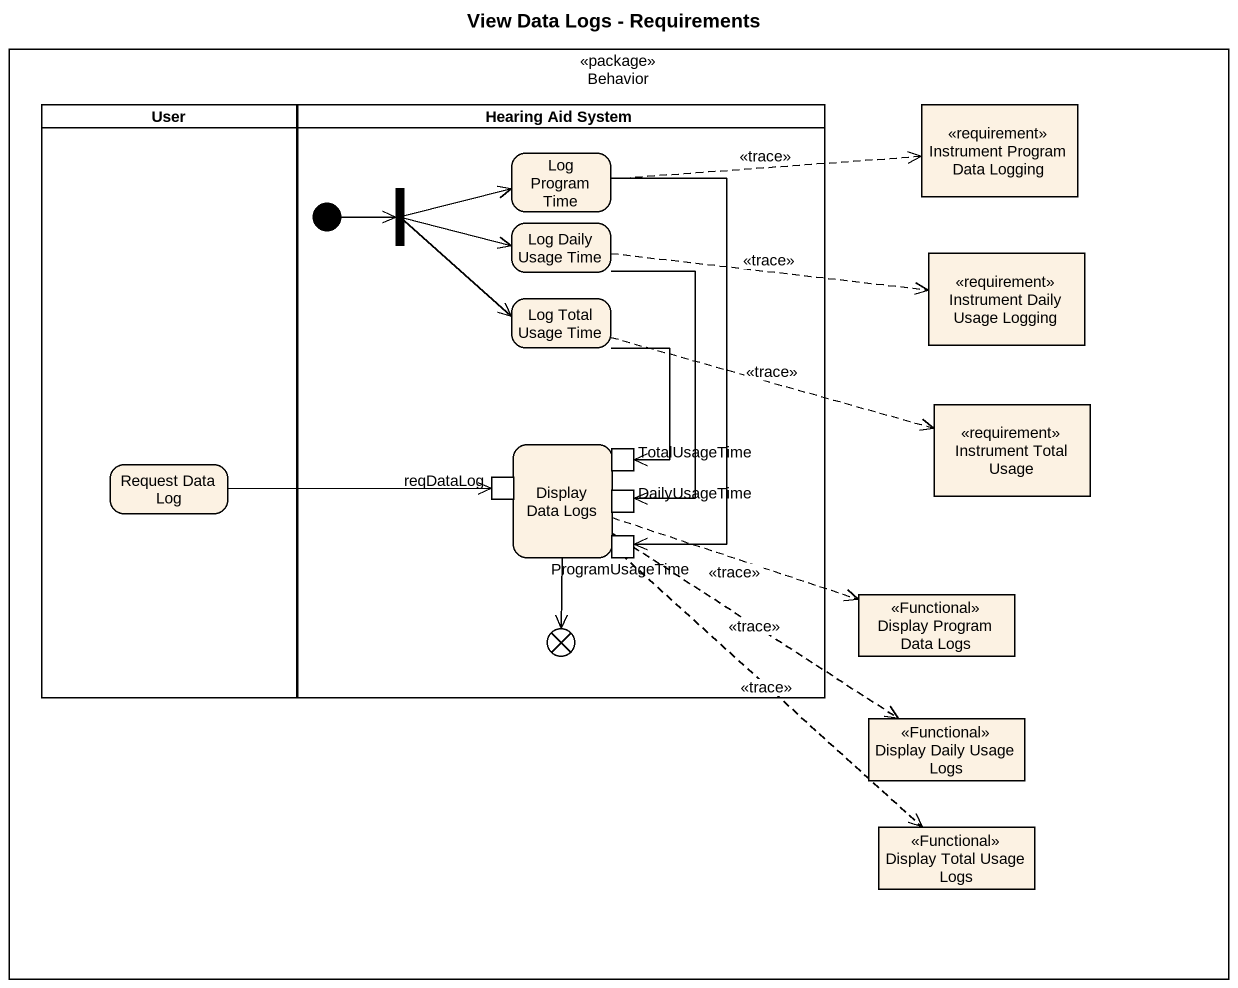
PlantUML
@startuml
title View Data Logs - Requirements
hide empty description
state Behavior <<package>> {
  state User <<partition>> {
    state "Request Data Log" as Request_Data_Log
  }
  state "Hearing Aid System" as Hearing_Aid_System <<partition>> {
    state fork1 <<fork>>
    state "Log Program Time" as Log_Program_Time
    state "Log Daily Usage Time" as Log_Daily_Usage_Time
    state "Log Total Usage Time" as Log_Total_Usage_Time
    state "Display Data Logs" as Display_Data_Logs {
      state TotalUsageTime <<inputPin>>
      state reqDataLog <<inputPin>>
      state DailyUsageTime <<inputPin>>
      state ProgramUsageTime <<inputPin>>
    }
    state flowfinal1 <<end>>
    [*] -right-> fork1
  }
  state "Instrument Program Data Logging" as Instrument_Program_Data <<requirement>>
  state "Instrument Daily Usage Logging" as Instrument_Daily_Usage <<requirement>>
  state "Instrument Total Usage" as Instrument_Total_Usage <<requirement>>
  state "Display Program Data Logs" as Display_Program_Data_Logs <<Functional>>
  state "Display Daily Usage Logs" as Display_Daily_Usage_Logs <<Functional>>
  state "Display Total Usage Logs" as Display_Total_Usage_Logs <<Functional>>
}
fork1 -right-> Log_Program_Time
fork1 -right-> Log_Daily_Usage_Time
fork1 --> Log_Total_Usage_Time
Log_Program_Time -right[dashed]-> Instrument_Program_Data : <<trace>>
Log_Program_Time --> ProgramUsageTime
Log_Daily_Usage_Time -right[dashed]-> Instrument_Daily_Usage : <<trace>>
Log_Daily_Usage_Time --> DailyUsageTime
Log_Total_Usage_Time --> TotalUsageTime
Log_Total_Usage_Time -right[dashed]-> Instrument_Total_Usage : <<trace>>
Display_Data_Logs --> flowfinal1
Display_Data_Logs -right[dashed]-> Display_Program_Data_Logs : <<trace>>
Display_Data_Logs -[dashed]-> Display_Daily_Usage_Logs : <<trace>>
Display_Data_Logs -[dashed]-> Display_Total_Usage_Logs : <<trace>>
Request_Data_Log -right-> reqDataLog
@enduml
